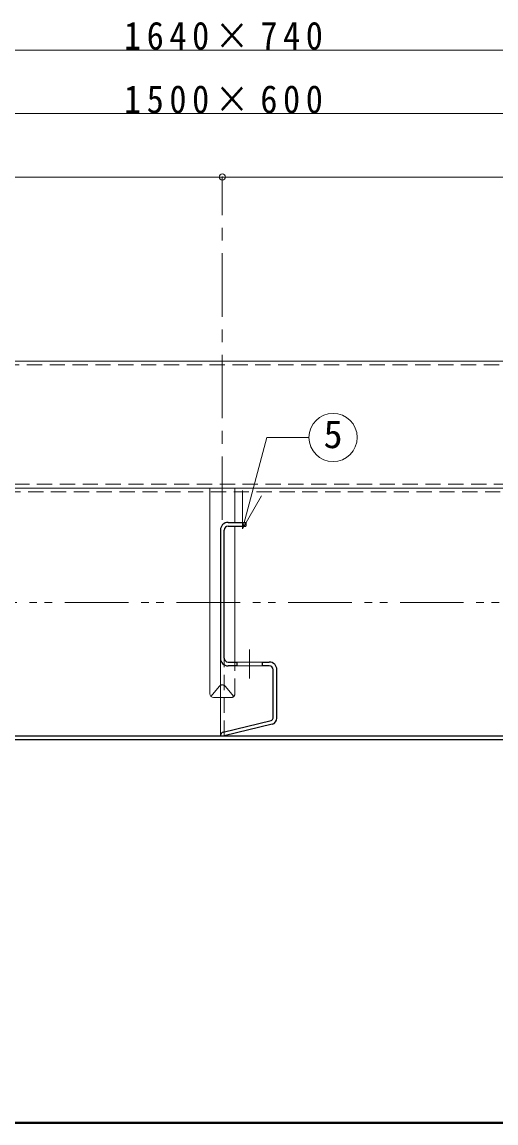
# Model space of a CAD drawing. Units: millimetres at full size, sheet at 1:10; details may follow other scales. Extents: x -2102 to 1948, y -1411 to 1399.
# Drawn here: x -465 to -92, y -1411 to -543 of the extents above; entities that cross this region are included whole.
import ezdxf
from ezdxf.enums import TextEntityAlignment as Align

# ---------------------------------------------------------------- set-up
doc = ezdxf.new("R2010")
doc.units = ezdxf.units.MM
doc.header["$LTSCALE"] = 10
doc.header["$PDMODE"] = 32
doc.header["$PDSIZE"] = 5
for name, pattern in [('CHAIN1', [8, 5, -1, 1, -1]), ('DASHED1', [1.8, 1.2, -0.6]), ('DOUBLE_CHAIN1', [8.8, 5, -1, 0.6, -0.6, 0.6, -1])]:
    doc.linetypes.add(name, pattern=pattern)
doc.layers.add('0-0____1', color=4, linetype='Continuous', lineweight=9)
doc.styles.add('ＭＳ ゴシック', font='')
doc.styles.get('ＭＳ ゴシック').set_extended_font_data('MS Gothic')

msp = doc.modelspace()

# ---------------------------------------------------------------- linework, layer by layer
at = {"layer": '0-0____1'}
for p, q in [((-1127.14, -565.54), (512.86, -565.54)), ((-1073.14, -810.54), (458.86, -810.54)), ((-1062.14, -910.54), (449.86, -910.54))]:
    msp.add_line(p, q, dxfattribs=at)
at = {"layer": '0-0____1', "linetype": 'CHAIN1'}
for p, q in [((-307.14, -935.54), (-307.14, -665.54)), ((-285.64, -1037.54), (-285.64, -1060.54))]:
    msp.add_line(p, q, dxfattribs=at)
at = {"layer": '0-0____1', "color": 7, "linetype": 'DASHED1', "lineweight": 18}
for p, q in [((-1073.14, -813.54), (458.86, -813.54)), ((458.86, -907.54), (-1095.14, -907.54)), ((-1090.14, -913.54), (449.86, -913.54)), ((-305.64, -1105.54), (-305.64, -1044.54))]:
    msp.add_line(p, q, dxfattribs=at)
at = {"layer": '0-0____1', "color": 7, "lineweight": 18}
for p, q in [((-291.35, -942.52), (-272.1, -870.65)), ((-238.88, -870.65), (-272.1, -870.65)), ((-317.05, -1072.54), (-317.05, -910.54)), ((-297.24, -937.54), (-297.24, -910.54)), ((-291.35, -942.52), (-291.35, -912.52)), ((-291.35, -942.52), (-276.35, -916.54)), ((-297.24, -1047.54), (-297.24, -940.54)), ((-308.64, -1044.54), (-308.64, -1105.54)), ((-275.64, -1047.54), (-295.64, -1047.54)), ((-275.64, -1050.54), (-295.64, -1050.54)), ((-316.17, -1074.66), (-309.28, -1066.43)), ((-308.64, -1075.54), (-314.05, -1075.54))]:
    msp.add_line(p, q, dxfattribs=at)
at = {"layer": '0-0____1', "color": 5, "lineweight": 25}
for p, q in [((-308.64, -943.54), (-308.64, -1044.54)), ((-305.64, -1044.54), (-305.64, -943.54)), ((-302.64, -940.54), (-288.64, -940.54)), ((-302.64, -1047.54), (-295.64, -1047.54)), ((-295.64, -1047.54), (-295.64, -1050.54)), ((-275.64, -1047.54), (-275.64, -1050.54)), ((-275.64, -1047.54), (-270.14, -1047.54)), ((-295.64, -1050.54), (-302.64, -1050.54)), ((-270.14, -1050.54), (-275.64, -1050.54)), ((-267.14, -1091.6), (-267.14, -1053.54)), ((-264.14, -1091.6), (-264.14, -1053.54)), ((-306.35, -1102.63), (-268.68, -1093.55)), ((-267.97, -1096.47), (-305.64, -1105.54)), ((-1032.14, -1105.54), (417.86, -1105.54)), ((-1032.14, -1108.54), (417.86, -1108.54))]:
    msp.add_line(p, q, dxfattribs=at)
at = {"layer": '0-0____1', "linetype": 'DOUBLE_CHAIN1'}
msp.add_line((-1047.14, -1000.54), (284.86, -1000.54), dxfattribs=at)
at = {"layer": '0-0____1', "linetype": 'DASHED1'}
for p, q in [((-297.24, -1072.54), (-297.24, -1047.54)), ((-305.01, -1066.43), (-298.12, -1074.66)), ((-300.24, -1075.54), (-308.64, -1075.54))]:
    msp.add_line(p, q, dxfattribs=at)
at = {"layer": '0-0____1', "color": 1, "lineweight": 40}
msp.add_line((1947.86, -1410.54), (-2102.14, -1410.54), dxfattribs=at)
at = {"layer": '0-0____1'}
for points in [[(-1097.14, -615.54), (-1057.14, -615.54), (442.86, -615.54)], [(-1057.14, -665.54), (-807.14, -665.54), (-307.14, -665.54)], [(-307.14, -665.54), (192.86, -665.54), (442.86, -665.54)]]:
    msp.add_lwpolyline(points, dxfattribs=at)
at = {"layer": '0-0____1', "color": 5, "lineweight": 25}
msp.add_lwpolyline([(-302.64, -937.54), (-288.64, -937.54), (-288.64, -940.54)], dxfattribs=at)
at = {"layer": '0-0____1', "color": 7, "lineweight": 18}
msp.add_circle((-219.88, -870.65), 19, dxfattribs=at)
at = {"layer": '0-0____1', "color": 5, "lineweight": 25}
for centre, radius, start, end in [((-302.64, -943.54), 6, 90, 180), ((-302.64, -943.54), 3, 90, 180), ((-302.64, -1044.54), 6, 180, 270), ((-302.64, -1044.54), 3, 180, 270), ((-270.14, -1053.54), 6, 0, 90), ((-270.14, -1053.54), 3, 0, 90), ((-307.14, -1068.54), 3, 120, 135.27973), ((-269.14, -1091.6), 2, 283.54794, 0), ((-269.14, -1091.6), 5, 283.54794, 0), ((-305.64, -1105.54), 3, 103.54794, 180)]:
    msp.add_arc(centre, radius, start, end, dxfattribs=at)
at = {"layer": '0-0____1', "linetype": 'DASHED1'}
for centre, start, end in [((-307.14, -1068.54), 44.72027, 120), ((-300.24, -1072.54), 270, 0)]:
    msp.add_arc(centre, 3, start, end, dxfattribs=at)
at = {"layer": '0-0____1', "color": 7, "lineweight": 18}
msp.add_arc((-314.05, -1072.54), 3, 180, 270, dxfattribs=at)
at = {"layer": '0-0____1'}
msp.add_point((-307.14, -665.54), dxfattribs=at)

# ---------------------------------------------------------------- texts
at = {"layer": '0-0____1', "color": 7, "style": 'ＭＳ ゴシック'}
msp.add_text('5', height=21.99, dxfattribs=at).set_placement((-227.38, -885.65), align=Align.BOTTOM_LEFT)
at = {"layer": '0-0____1', "color": 7, "char_height": 21.99, "attachment_point": 7, "style": 'ＭＳ ゴシック'}
for s, insert in [('\\T1.33;\\W0.9;1640×740', (-384.64, -565.54)), ('\\T1.33;\\W0.9;1500×600', (-384.64, -615.54))]:
    msp.add_mtext(s, dxfattribs=dict(at, insert=insert))

doc.saveas('drawing.dxf')
